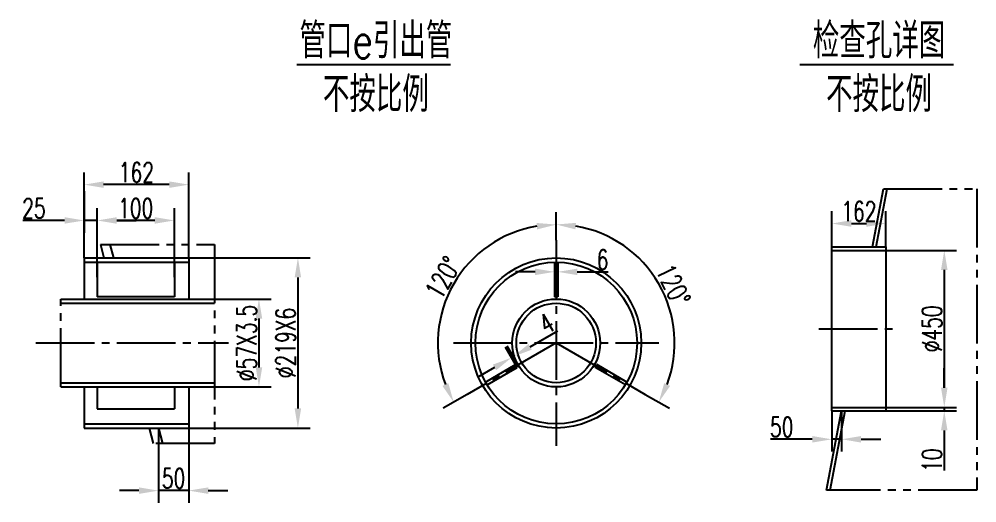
# Model space of a CAD drawing. Extents: x 4061 to 20693, y -5077 to 18471.
# Drawn here: x 9399 to 14890, y -613 to 2159 of the extents above; entities that cross this region are included whole.
import ezdxf
from ezdxf.enums import TextEntityAlignment as Align

# ---------------------------------------------------------------- set-up
doc = ezdxf.new("R2010")
doc.units = 0
doc.header["$LTSCALE"] = 280
doc.header["$MEASUREMENT"] = 0
doc.header["$PDMODE"] = 3
doc.linetypes.add('CENTER', pattern=[1.66, 1.2, -0.15, 0.16, -0.15])
doc.linetypes.add('PHANTOM', pattern=[1.97, 1.2, -0.15, 0.16, -0.15, 0.16, -0.15])
doc.layers.get('0').update_dxf_attribs({"linetype": 'CONTINUOUS'})
doc.layers.get('DEFPOINTS').update_dxf_attribs({"linetype": 'CONTINUOUS'})
for name, color, linetype in [('A', 2, 'CONTINUOUS'), ('B', 7, 'CONTINUOUS'), ('C', 1, 'CENTER'), ('D', 4, 'PHANTOM')]:
    doc.layers.add(name, color=color, linetype=linetype)
doc.styles.add('HZ', font='txt', dxfattribs={"width": 0.7, "bigfont": 'hztxt'})
doc.dimstyles.get("Standard").update_dxf_attribs({"dimtxt": 0.18, "dimasz": 0.18, "dimexe": 0.18, "dimexo": 0.0625, "dimgap": 0.09, "dimtad": 0, "dimtih": 1, "dimtoh": 1, "dimdec": 4, "dimzin": 0, "dimdsep": 46, "dimtxsty": 'Standard', "dimcen": 0.09, "dimadec": 0, "dimazin": 0, "dimtfac": 1, "dimtdec": 4, "dimtofl": 0, "dimtmove": 0, "dimatfit": 3, "dimfxl": 1, "dimtolj": 1, "dimtzin": 0, "dimarcsym": 0})

# ---------------------------------------------------------------- blocks, each defined once
blk = doc.blocks.new('*D111')
at = {"color": 0, "linetype": 'ByBlock', "transparency": 16777216}
for p, q in [((13828.3, 1808.7), (13828.3, 1968.3)), ((13318.2, 925.1), (13180, 845.3))]:
    blk.add_line(p, q, dxfattribs=at)
blk.add_arc((13828.3, 1219.6), 678.7, 99.4661, 200.5339, dxfattribs=at)
for points in [[(13715.2, 1907.7), (13718.3, 1870.5), (13828.3, 1898.3)], [(13209.7, 989.5), (13175.9, 973.6), (13240.6, 880.3)]]:
    blk.add_solid(points, dxfattribs=at)
at = {"layer": 'DEFPOINTS', "color": 0, "linetype": 'ByBlock', "transparency": 16777216}
for p in [(13828.3, 1808.7), (13392.1, 1739.5), (13828.3, 1219.6), (13318.2, 925.1), (13828.3, 630.5)]:
    blk.add_point(p, dxfattribs=at)
at = {"color": 0, "linetype": 'ByBlock', "transparency": 16777216, "insert": (13180, 1594), "char_height": 112, "attachment_point": 5, "rotation": 60, "style": 'HZ'}
blk.add_mtext('\\A1;120°', dxfattribs=at)
blk = doc.blocks.new('*D112')
at = {"color": 0, "linetype": 'ByBlock', "transparency": 16777216}
for p, q in [((13679.4, 1197.6), (13838.4, 1289.4)), ((13599.7, 1087.6), (13537, 1196.2)), ((13610.1, 1093.6), (13547.4, 1202.2)), ((13572, 1135.6), (13582.4, 1141.6)), ((13475, 1079.6), (13378, 1023.6))]:
    blk.add_line(p, q, dxfattribs=at)
for points in [[(13670.1, 1213.8), (13688.7, 1181.4), (13582.4, 1141.6)], [(13465.7, 1095.8), (13484.3, 1063.4), (13572, 1135.6)]]:
    blk.add_solid(points, dxfattribs=at)
at = {"layer": 'DEFPOINTS', "color": 0, "linetype": 'ByBlock', "transparency": 16777216}
for p in [(13582.4, 1141.6), (13599.7, 1087.6), (13610.1, 1093.6)]:
    blk.add_point(p, dxfattribs=at)
at = {"color": 0, "linetype": 'ByBlock', "transparency": 16777216, "insert": (13772.4, 1332.1), "char_height": 112, "attachment_point": 5, "rotation": 30, "style": 'HZ'}
blk.add_mtext('\\A1;4', dxfattribs=at)
blk = doc.blocks.new('*D113')
at = {"color": 0, "linetype": 'ByBlock', "transparency": 16777216}
for p, q in [((11869, 1471.6), (12194, 1471.6)), ((12124, 1359.6), (12124, 1079.6)), ((11869, 967.6), (12194, 967.6))]:
    blk.add_line(p, q, dxfattribs=at)
for points in [[(12105.3, 1359.6), (12142.7, 1359.6), (12124, 1471.6)], [(12105.3, 1079.6), (12142.7, 1079.6), (12124, 967.6)]]:
    blk.add_solid(points, dxfattribs=at)
at = {"layer": 'DEFPOINTS', "color": 0, "linetype": 'ByBlock', "transparency": 16777216}
for p in [(11869, 1471.6), (11869, 967.6), (12124, 967.6)]:
    blk.add_point(p, dxfattribs=at)
at = {"color": 0, "linetype": 'ByBlock', "transparency": 16777216, "insert": (12054, 1219.6), "char_height": 112, "attachment_point": 5, "rotation": 90, "style": 'HZ'}
blk.add_mtext('\\A1;∅57X3.5', dxfattribs=at)
blk = doc.blocks.new('*D114')
at = {"color": 0, "linetype": 'ByBlock', "transparency": 16777216}
for p, q in [((11721.1, 1707.1), (12417.3, 1707.1)), ((12347.3, 1595.1), (12347.3, 844.1)), ((11721.1, 732.1), (12417.3, 732.1))]:
    blk.add_line(p, q, dxfattribs=at)
for points in [[(12328.6, 1595.1), (12365.9, 1595.1), (12347.3, 1707.1)], [(12328.6, 844.1), (12365.9, 844.1), (12347.3, 732.1)]]:
    blk.add_solid(points, dxfattribs=at)
at = {"layer": 'DEFPOINTS', "color": 0, "linetype": 'ByBlock', "transparency": 16777216}
for p in [(11721.1, 1707.1), (11721.1, 732.1), (12347.3, 732.1)]:
    blk.add_point(p, dxfattribs=at)
at = {"color": 0, "linetype": 'ByBlock', "transparency": 16777216, "insert": (12277.3, 1219.6), "char_height": 112, "attachment_point": 5, "rotation": 90, "style": 'HZ'}
blk.add_mtext('\\A1;∅219X6', dxfattribs=at)
blk = doc.blocks.new('*D115')
at = {"color": 0, "linetype": 'ByBlock', "transparency": 16777216}
for p, q in [((13828.3, 1808.7), (13828.3, 1968.8)), ((14338.5, 925.1), (14477.1, 845.1))]:
    blk.add_line(p, q, dxfattribs=at)
blk.add_arc((13828.3, 1219.6), 679.1, 339.4599, 80.5401, dxfattribs=at)
for points in [[(13938.4, 1870.9), (13941.5, 1908.1), (13828.3, 1898.8)], [(14481.2, 973.4), (14447.4, 989.3), (14416.5, 880.1)]]:
    blk.add_solid(points, dxfattribs=at)
at = {"layer": 'DEFPOINTS', "color": 0, "linetype": 'ByBlock', "transparency": 16777216}
for p in [(13828.3, 1808.7), (14264.9, 1739.9), (13828.3, 1219.6), (14338.5, 925.1), (13828.3, 630.5)]:
    blk.add_point(p, dxfattribs=at)
at = {"color": 0, "linetype": 'ByBlock', "transparency": 16777216, "insert": (14500.1, 1551.2), "char_height": 112, "attachment_point": 5, "rotation": 296.2728, "style": 'HZ'}
blk.add_mtext('\\A1;120°', dxfattribs=at)
blk = doc.blocks.new('*D116')
at = {"color": 0, "linetype": 'ByBlock', "transparency": 16777216}
for p, q in [((13819.3, 1683), (13819.3, 1557.4)), ((13837.3, 1683), (13837.3, 1557.4)), ((13707.3, 1627.4), (13595.3, 1627.4)), ((13819.3, 1627.4), (13837.3, 1627.4)), ((13949.3, 1627.4), (14127.1, 1627.4))]:
    blk.add_line(p, q, dxfattribs=at)
for points in [[(13707.3, 1646), (13707.3, 1608.7), (13819.3, 1627.4)], [(13949.3, 1646), (13949.3, 1608.7), (13837.3, 1627.4)]]:
    blk.add_solid(points, dxfattribs=at)
at = {"layer": 'DEFPOINTS', "color": 0, "linetype": 'ByBlock', "transparency": 16777216}
for p in [(13819.3, 1683), (13837.3, 1683), (13837.3, 1627.4)]:
    blk.add_point(p, dxfattribs=at)
at = {"color": 0, "linetype": 'ByBlock', "transparency": 16777216, "insert": (14094.2, 1697.4), "char_height": 112, "attachment_point": 5, "style": 'HZ'}
blk.add_mtext('\\A1;6', dxfattribs=at)
blk = doc.blocks.new('*D117')
at = {"color": 0, "linetype": 'ByBlock', "transparency": 16777216}
for p, q in [((11099.9, 3588.3), (11099.9, 4078.5)), ((11699.9, 3588.3), (11699.9, 4078.5)), ((11587.9, 4008.5), (11211.9, 4008.5))]:
    blk.add_line(p, q, dxfattribs=at)
for points in [[(11211.9, 4027.1), (11211.9, 3989.8), (11099.9, 4008.5)], [(11587.9, 4027.1), (11587.9, 3989.8), (11699.9, 4008.5)]]:
    blk.add_solid(points, dxfattribs=at)
at = {"layer": 'DEFPOINTS', "color": 0, "linetype": 'ByBlock', "transparency": 16777216}
for p in [(11099.9, 4008.5), (11099.9, 3588.3), (11699.9, 3588.3)]:
    blk.add_point(p, dxfattribs=at)
at = {"color": 0, "linetype": 'ByBlock', "transparency": 16777216, "insert": (11399.9, 4078.5), "char_height": 112, "attachment_point": 5, "style": 'HZ'}
blk.add_mtext('\\A1;162', dxfattribs=at)
blk = doc.blocks.new('*D118')
at = {"color": 0, "linetype": 'ByBlock', "transparency": 16777216}
for p, q in [((11196.1, 1597.1), (11196.1, 1991.9)), ((11638.9, 1597.1), (11638.9, 1991.9)), ((11526.9, 1921.9), (11308.1, 1921.9))]:
    blk.add_line(p, q, dxfattribs=at)
for points in [[(11308.1, 1940.6), (11308.1, 1903.3), (11196.1, 1921.9)], [(11526.9, 1940.6), (11526.9, 1903.3), (11638.9, 1921.9)]]:
    blk.add_solid(points, dxfattribs=at)
at = {"layer": 'DEFPOINTS', "color": 0, "linetype": 'ByBlock', "transparency": 16777216}
for p in [(11196.1, 1921.9), (11196.1, 1597.1), (11638.9, 1597.1)]:
    blk.add_point(p, dxfattribs=at)
at = {"color": 0, "linetype": 'ByBlock', "transparency": 16777216, "insert": (11417.5, 1991.9), "char_height": 112, "attachment_point": 5, "style": 'HZ'}
blk.add_mtext('\\A1;100', dxfattribs=at)
blk = doc.blocks.new('*D119')
at = {"color": 0, "linetype": 'ByBlock', "transparency": 16777216}
for p, q in [((11099.9, 3970.4), (11099.9, 3733.1)), ((11174.9, 3803.1), (11174.9, 3873.1)), ((10987.9, 3803.1), (10749.1, 3803.1)), ((11174.9, 3803.1), (11099.9, 3803.1)), ((11286.9, 3803.1), (11398.9, 3803.1))]:
    blk.add_line(p, q, dxfattribs=at)
for points in [[(10987.9, 3821.8), (10987.9, 3784.5), (11099.9, 3803.1)], [(11286.9, 3821.8), (11286.9, 3784.5), (11174.9, 3803.1)]]:
    blk.add_solid(points, dxfattribs=at)
at = {"layer": 'DEFPOINTS', "color": 0, "linetype": 'ByBlock', "transparency": 16777216}
for p in [(11099.9, 3970.4), (11099.9, 3803.1), (11174.9, 3803.1)]:
    blk.add_point(p, dxfattribs=at)
at = {"color": 0, "linetype": 'ByBlock', "transparency": 16777216, "insert": (10812.5, 3873.1), "char_height": 112, "attachment_point": 5, "style": 'HZ'}
blk.add_mtext('\\A1;25', dxfattribs=at)
blk = doc.blocks.new('*D120')
at = {"color": 0, "linetype": 'ByBlock', "transparency": 16777216}
for p, q in [((11547.9, 732.1), (11547.9, 303.2)), ((11721.1, 732.1), (11721.1, 303.2)), ((11435.9, 373.2), (11323.9, 373.2)), ((11721.1, 373.2), (11547.9, 373.2)), ((11833.1, 373.2), (11945.1, 373.2))]:
    blk.add_line(p, q, dxfattribs=at)
for points in [[(11435.9, 391.8), (11435.9, 354.5), (11547.9, 373.2)], [(11833.1, 391.8), (11833.1, 354.5), (11721.1, 373.2)]]:
    blk.add_solid(points, dxfattribs=at)
at = {"layer": 'DEFPOINTS', "color": 0, "linetype": 'ByBlock', "transparency": 16777216}
for p in [(11547.9, 732.1), (11721.1, 732.1), (11547.9, 373.2)]:
    blk.add_point(p, dxfattribs=at)
at = {"color": 0, "linetype": 'ByBlock', "transparency": 16777216, "insert": (11634.5, 443.2), "char_height": 112, "attachment_point": 5, "style": 'HZ'}
blk.add_mtext('\\A1;50', dxfattribs=at)
blk = doc.blocks.new('*D224')
at = {"color": 0, "linetype": 'ByBlock', "transparency": 16777216}
for p, q in [((12648.2, -3111.1), (13052.5, -3111.1)), ((12982.5, -3223.1), (12982.5, -3899.1)), ((12648.2, -4011.1), (13052.5, -4011.1))]:
    blk.add_line(p, q, dxfattribs=at)
for points in [[(12963.8, -3223.1), (13001.2, -3223.1), (12982.5, -3111.1)], [(12963.8, -3899.1), (13001.2, -3899.1), (12982.5, -4011.1)]]:
    blk.add_solid(points, dxfattribs=at)
at = {"layer": 'DEFPOINTS', "color": 0, "linetype": 'ByBlock', "transparency": 16777216}
for p in [(12648.2, -3111.1), (12648.2, -4011.1), (12982.5, -4011.1)]:
    blk.add_point(p, dxfattribs=at)
at = {"color": 0, "linetype": 'ByBlock', "transparency": 16777216, "insert": (12912.5, -3561.1), "char_height": 112, "attachment_point": 5, "rotation": 90, "style": 'HZ'}
blk.add_mtext('\\A1;∅450', dxfattribs=at)
blk = doc.blocks.new('*D225')
at = {"color": 0, "linetype": 'ByBlock', "transparency": 16777216}
for p, q in [((12337.7, -3091.1), (12337.7, -2887.3)), ((12648.2, -3091.1), (12648.2, -2887.3)), ((12449.7, -2957.3), (12536.2, -2957.3))]:
    blk.add_line(p, q, dxfattribs=at)
for points in [[(12449.7, -2938.6), (12449.7, -2975.9), (12337.7, -2957.3)], [(12536.2, -2938.6), (12536.2, -2975.9), (12648.2, -2957.3)]]:
    blk.add_solid(points, dxfattribs=at)
at = {"layer": 'DEFPOINTS', "color": 0, "linetype": 'ByBlock', "transparency": 16777216}
for p in [(12648.2, -2957.3), (12337.7, -3091.1), (12648.2, -3091.1)]:
    blk.add_point(p, dxfattribs=at)
at = {"color": 0, "linetype": 'ByBlock', "transparency": 16777216, "insert": (12493, -2887.3), "char_height": 112, "attachment_point": 5, "style": 'HZ'}
blk.add_mtext('\\A1;162', dxfattribs=at)
blk = doc.blocks.new('*D226')
at = {"color": 0, "linetype": 'ByBlock', "transparency": 16777216}
for p, q in [((12337.7, -4031.1), (12337.7, -4264.3)), ((12393.9, -4031.1), (12393.9, -4264.3)), ((12225.7, -4194.3), (11987, -4194.3)), ((12393.9, -4194.3), (12337.7, -4194.3)), ((12505.9, -4194.3), (12617.9, -4194.3))]:
    blk.add_line(p, q, dxfattribs=at)
for points in [[(12225.7, -4175.7), (12225.7, -4213), (12337.7, -4194.3)], [(12505.9, -4175.7), (12505.9, -4213), (12393.9, -4194.3)]]:
    blk.add_solid(points, dxfattribs=at)
at = {"layer": 'DEFPOINTS', "color": 0, "linetype": 'ByBlock', "transparency": 16777216}
for p in [(12337.7, -4031.1), (12393.9, -4031.1), (12337.7, -4194.3)]:
    blk.add_point(p, dxfattribs=at)
at = {"color": 0, "linetype": 'ByBlock', "transparency": 16777216, "insert": (12050.3, -4124.3), "char_height": 112, "attachment_point": 5, "style": 'HZ'}
blk.add_mtext('\\A1;50', dxfattribs=at)
blk = doc.blocks.new('*D227')
at = {"color": 0, "linetype": 'ByBlock', "transparency": 16777216}
for p, q in [((12982.5, -3899.1), (12982.5, -3787.1)), ((12648.2, -4011.1), (13052.5, -4011.1)), ((12648.2, -4031.1), (13052.5, -4031.1)), ((12982.5, -4011.1), (12982.5, -4031.1)), ((12982.5, -4143.1), (12982.5, -4373.1))]:
    blk.add_line(p, q, dxfattribs=at)
for points in [[(12963.8, -3899.1), (13001.2, -3899.1), (12982.5, -4011.1)], [(12963.8, -4143.1), (13001.2, -4143.1), (12982.5, -4031.1)]]:
    blk.add_solid(points, dxfattribs=at)
at = {"layer": 'DEFPOINTS', "color": 0, "linetype": 'ByBlock', "transparency": 16777216}
for p in [(12648.2, -4011.1), (12648.2, -4031.1), (12982.5, -4031.1)]:
    blk.add_point(p, dxfattribs=at)
at = {"color": 0, "linetype": 'ByBlock', "transparency": 16777216, "insert": (12912.5, -4314.1), "char_height": 112, "attachment_point": 5, "rotation": 90, "style": 'HZ'}
blk.add_mtext('\\A1;10', dxfattribs=at)

msp = doc.modelspace()

# ---------------------------------------------------------------- linework, layer by layer
for p, q in [((10990.48182, 1900.15554), (11871.21597, 1900.15554)), ((13875.42593, 1900.15554), (14756.16008, 1900.15554))]:
    msp.add_line(p, q)
at = {"layer": 'A'}
for p, q in [((14292.1024, 853.99845), (14354.99168, 1187.03621)), ((14312.67611, 853.99845), (14375.61732, 1187.03621)), ((9864.80943, 867.10839), (9885.13613, 790.47572)), ((9918.80943, 867.10839), (9939.13613, 790.47572)), ((14058.37395, -86.00155), (14058.37395, 853.99845)), ((14058.37395, 853.99845), (14368.89629, 853.99845)), ((14058.37395, 833.99845), (14368.89629, 833.99845)), ((14368.89629, 853.99845), (14368.89629, -86.00155)), ((9770.98047, 790.47572), (10370.98047, 790.47572)), ((9770.98047, 790.47572), (9770.98047, 554.97572)), ((10370.98047, 790.47572), (10370.98047, 554.97572)), ((9770.98047, 766.47572), (10370.98047, 766.47572)), ((9845.98047, 766.47572), (9845.98047, 566.97572)), ((10288.71688, 766.47572), (10288.71688, 566.97572)), ((12469.18181, 766.38833), (12469.18181, 566.97572)), ((12487.18181, 766.38833), (12487.18181, 566.97572)), ((9638.26863, 554.97572), (10518.83077, 554.97572)), ((10288.71688, 566.97572), (9845.98047, 566.97572)), ((12487.18181, 566.97572), (12469.18181, 566.97572)), ((9638.26863, 530.97572), (10518.83077, 530.97572)), ((12072.35471, 79.06364), (12245.0511, 178.76995)), ((12245.0511, 178.76995), (12254.0511, 163.18149)), ((12702.31251, 163.18149), (12711.31251, 178.76995)), ((12884.0089, 79.06364), (12711.31251, 178.76995)), ((12081.35471, 63.47518), (12254.0511, 163.18149)), ((12875.0089, 63.47518), (12702.31251, 163.18149)), ((9638.26863, 74.97572), (10518.83077, 74.97572)), ((9638.26863, 50.97572), (10518.83077, 50.97572)), ((9770.98047, 50.97572), (9770.98047, -184.52428)), ((9845.98047, 50.97572), (9845.98047, -74.50958)), ((10288.71688, 50.97572), (10288.71688, -74.50958)), ((10370.98047, 50.97572), (10370.98047, -184.52428)), ((9845.98047, -74.50958), (10288.71688, -74.50958)), ((14028.54259, -541.71436), (14114.59725, -86.00155)), ((14048.89868, -541.71436), (14135.02439, -86.00155)), ((14058.37395, -66.00155), (14368.89629, -66.00155)), ((14058.37395, -86.00155), (14368.89629, -86.00155)), ((9770.98047, -160.52428), (10370.98047, -160.52428)), ((9770.98047, -184.52428), (10370.98047, -184.52428)), ((10143.7535, -184.52428), (10167.54187, -274.20757)), ((10197.7535, -184.52428), (10221.54187, -274.20757))]:
    msp.add_line(p, q, dxfattribs=at)
for radius in [487.5, 463.5, 252, 228]:
    msp.add_circle((12478.18181, 302.97572), radius, dxfattribs=at)
at = {"layer": 'C'}
for p, q in [((12478.18181, 892.05807), (12478.18181, -286.10664)), ((13984.31935, 383.99845), (14435.2296, 383.99845)), ((9494.78518, 302.97572), (10599.89552, 302.97572)), ((11889.09945, 302.97572), (13067.26416, 302.97572)), ((12478.18181, 302.97572), (11968.02152, 8.43454)), ((12478.18181, 302.97572), (12988.34209, 8.43454))]:
    msp.add_line(p, q, dxfattribs=at)
at = {"layer": 'D'}
for p, q in [((14354.99168, 1187.03621), (14889.99669, 1187.03621)), ((14889.99669, 1187.03621), (14889.99669, -541.71436)), ((14889.99669, -541.71436), (14028.54259, -541.71436))]:
    msp.add_line(p, q, dxfattribs=at)
for points in [[(9864.80943, 867.10839), (10518.83077, 867.10839), (10518.83077, -274.20757), (10167.54187, -274.20757)], [(9638.26863, 50.97572), (9638.26863, 554.97572)]]:
    msp.add_lwpolyline(points, dxfattribs=at)

# ---------------------------------------------------------------- texts
at = {"style": 'HZ', "width": 0.75}
for s, p in [('管口e引出管', (11444.29489, 1934.00543)), ('检查孔详图', (14329.239, 1934.00543)), ('不按比例', (11444.23606, 1626.64707)), ('不按比例', (14329.18017, 1626.64707))]:
    msp.add_text(s, height=202.5, dxfattribs=at).set_placement(p, align=Align.CENTER)

# ---------------------------------------------------------------- dimensions: what is measured, and where the dimension line sits
at = {"layer": 'B'}
for base, p1, p2, angle, text, picture, middle, set_off in [((9770.98047, 1210.60017), (10370.98047, 790.47572), (9770.98047, 790.47572), 180, '162', '*D117', (10070.98047, 1280.60017), (-1328.88246, -2797.85702)), ((9770.98047, 1005.2865), (9845.98047, 1005.2865), (9770.98047, 1172.55683), 180, '25', '*D119', (9483.6175, 1075.2865), (-1328.88246, -2797.85702)), ((9845.98047, 1005.2865), (10288.71688, 680.46102), (9845.98047, 680.46102), 180, '100', '*D118', (10067.34868, 1075.2865), (-1350.14716, -916.65604)), ((14703.16005, -66.00155), (14368.89629, 833.99845), (14368.89629, -66.00155), 90, '%%c450', '*D224', (14633.16005, 383.99845), (1720.6615, 3945.11773)), ((10997.13561, -184.52428), (10370.98047, 790.47572), (10370.98047, -184.52428), 90, '%%C219X6', '*D114', (10927.13561, 302.97572), (-1350.14716, -916.65604)), ((10773.84371, 50.97572), (10518.83077, 554.97572), (10518.83077, 50.97572), 90, '%%C57X3.5', '*D113', (10703.84371, 302.97572), (-1350.14716, -916.65604)), ((14703.16005, -86.00155), (14368.89629, -66.00155), (14368.89629, -86.00155), 90, '10', '*D227', (14633.16005, -369.00895), (1720.6615, 3945.11773))]:
    dim = msp.add_linear_dim(base=base, p1=p1, p2=p2, angle=angle, text=text, dimstyle='Standard', override={"dimtxt": 112, "dimasz": 112, "dimexe": 70, "dimexo": 0, "dimgap": 14, "dimtad": 1, "dimtih": 0, "dimtoh": 0, "dimzin": 8, "dimtxsty": 'HZ', "dimcen": 56, "dimtofl": 1}, dxfattribs=at)
    dim.commit()
    dim.dimension.update_dxf_attribs({"geometry": picture, "text_midpoint": middle, "insert": set_off})
for base, p1, p2, text, picture, middle, set_off in [((14368.89629, 987.86258), (14058.37395, 853.99845), (14368.89629, 853.99845), '162', '*D225', (14213.63512, 1057.86258), (1720.6615, 3945.11773)), ((12487.18181, 710.70604), (12469.18181, 766.38833), (12487.18181, 766.38833), '6', '*D116', (12744.05588, 780.70604), (-1350.14716, -916.65604)), ((14058.37395, -249.20874), (14114.59725, -86.00155), (14058.37395, -86.00155), '50', '*D226', (13771.01099, -179.20874), (1720.6615, 3945.11773)), ((10197.7535, -543.49245), (10370.98047, -184.52428), (10197.7535, -184.52428), '50', '*D120', (10284.36698, -473.49245), (-1350.14716, -916.65604))]:
    dim = msp.add_linear_dim(base=base, p1=p1, p2=p2, text=text, dimstyle='Standard', override={"dimtxt": 112, "dimasz": 112, "dimexe": 70, "dimexo": 0, "dimgap": 14, "dimtad": 1, "dimtih": 0, "dimtoh": 0, "dimzin": 8, "dimtxsty": 'HZ', "dimcen": 56, "dimtofl": 1}, dxfattribs=at)
    dim.commit()
    dim.dimension.update_dxf_attribs({"geometry": picture, "text_midpoint": middle, "insert": set_off})
dim = msp.add_angular_dim_2l(base=(12041.93826, 822.87053), line1=((12478.18181, 302.97572), (11968.02152, 8.43454)), line2=((12478.18181, 892.05807), (12478.18181, -286.10664)), text='120%%d', dimstyle='Standard', override={"dimtxt": 112, "dimasz": 112, "dimexe": 70, "dimexo": 0, "dimgap": 14, "dimtad": 1, "dimtih": 0, "dimtoh": 0, "dimzin": 8, "dimtxsty": 'HZ', "dimcen": 56, "dimadec": 4, "dimazin": 2, "dimtofl": 1}, dxfattribs=at)
dim.commit()
dim.dimension.update_dxf_attribs({"geometry": '*D111', "text_midpoint": (11829.81069, 677.31296), "insert": (-1350.14716, -916.65604)})
dim = msp.add_angular_dim_2l(base=(12914.71251, 823.21275), line1=((12478.18181, 302.97572), (12988.34209, 8.43454)), line2=((12478.18181, 892.05807), (12478.18181, -286.10664)), text='120%%d', dimstyle='Standard', override={"dimtxt": 112, "dimasz": 112, "dimexe": 70, "dimexo": 0, "dimgap": 14, "dimtad": 1, "dimtih": 0, "dimtoh": 0, "dimzin": 8, "dimtxsty": 'HZ', "dimcen": 56, "dimadec": 4, "dimazin": 2, "dimtofl": 1}, dxfattribs=at)
dim.commit()
dim.dimension.update_dxf_attribs({"geometry": '*D115', "text_midpoint": (13087.14744, 603.58589), "dimtype": 162, "insert": (-1350.14716, -916.65604)})
dim = msp.add_aligned_dim(p1=(12249.5511, 170.97572), p2=(12259.9434, 176.97572), distance=55.37472, text='4', dimstyle='Standard', override={"dimtxt": 112, "dimasz": 112, "dimexe": 70, "dimexo": 0, "dimgap": 14, "dimtad": 1, "dimtih": 0, "dimtoh": 0, "dimzin": 8, "dimtxsty": 'HZ', "dimcen": 56, "dimtofl": 1}, dxfattribs=at)
dim.commit()
dim.dimension.update_dxf_attribs({"geometry": '*D112', "text_midpoint": (12422.2302, 415.4423), "insert": (-1350.14716, -916.65604)})

doc.saveas('drawing.dxf')
